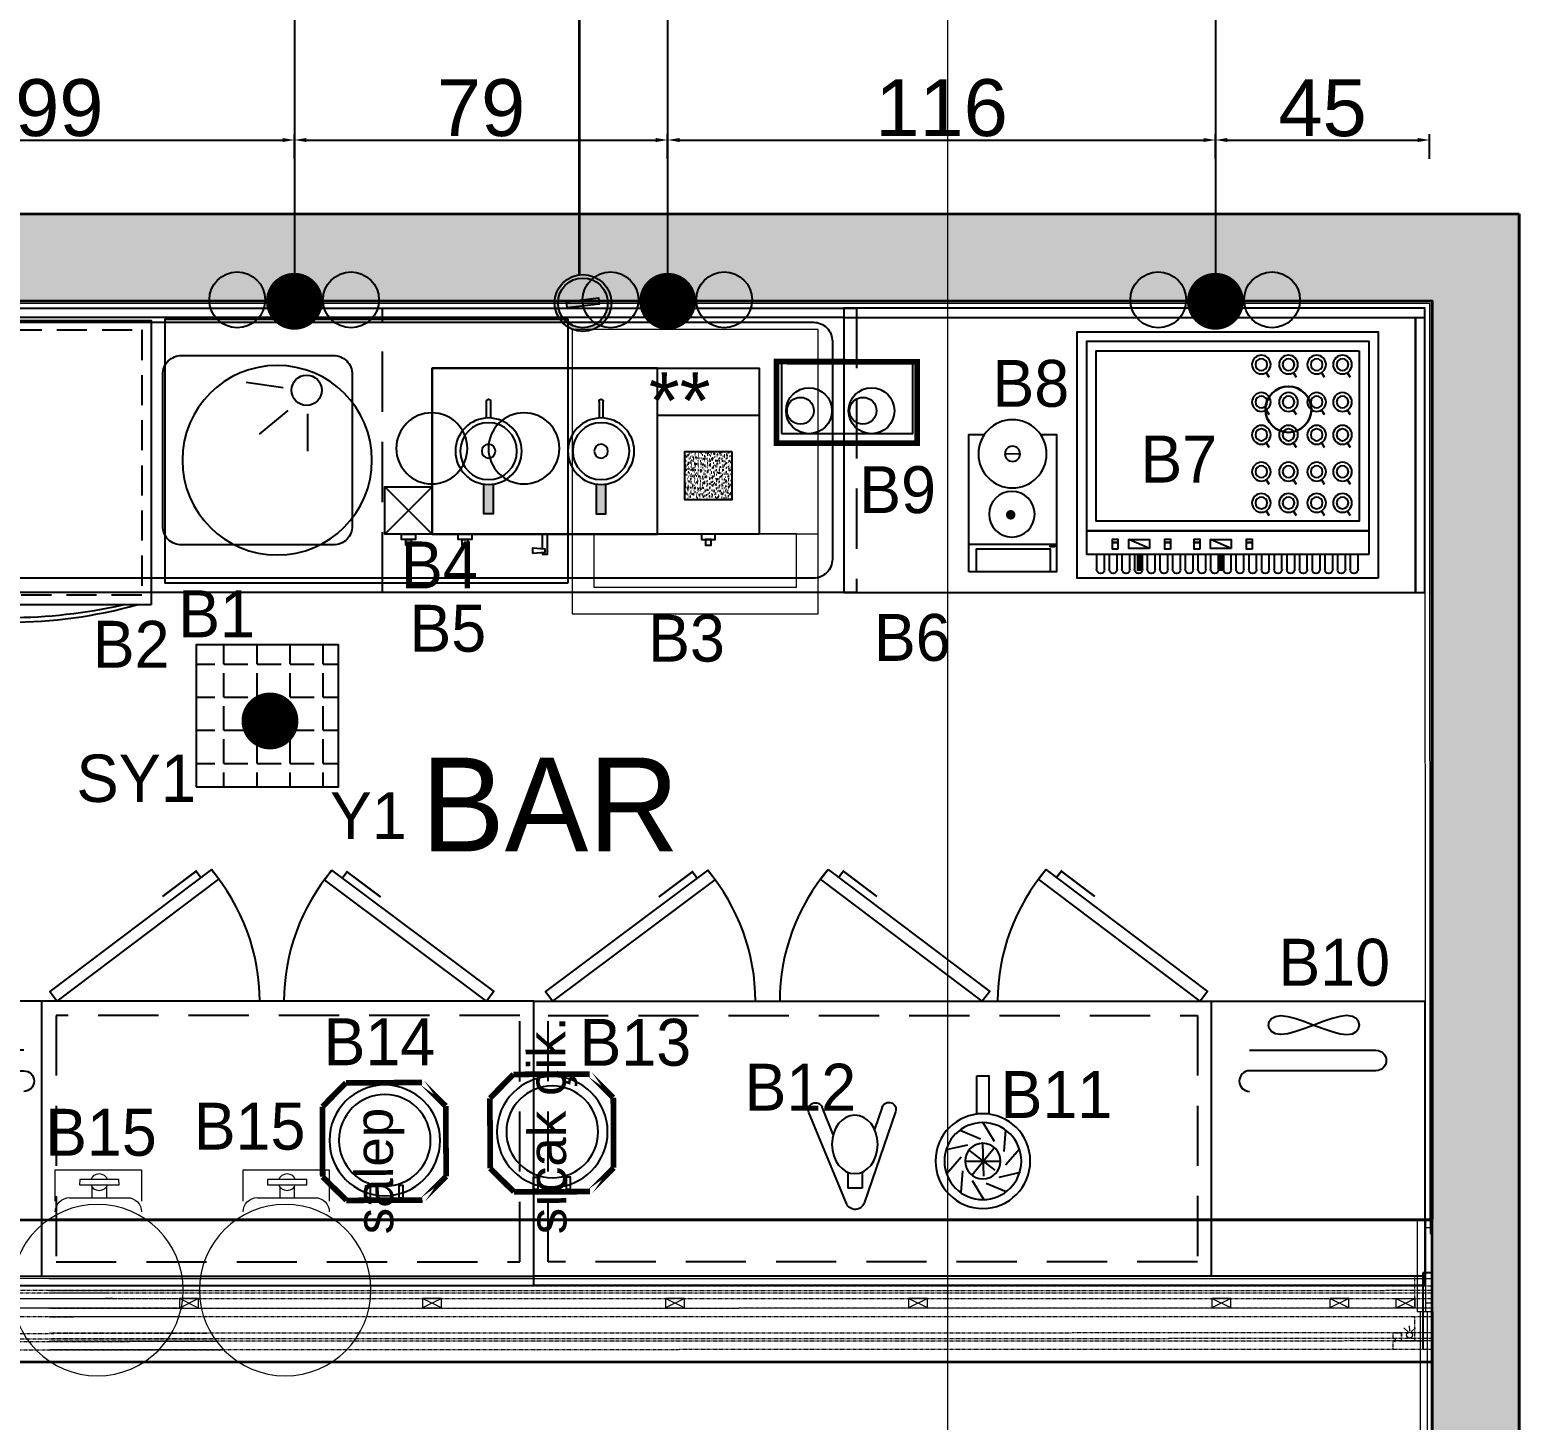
# Model space of a CAD drawing. Header units: millimetres. Extents: x 30084 to 42641, y -1284 to 1636.
# Drawn here: x 39320.1 to 39634.4, y 1034.7 to 1328.1 of the extents above; entities that cross this region are included whole.
import ezdxf

# ---------------------------------------------------------------- set-up
doc = ezdxf.new("R2010")
doc.units = ezdxf.units.MM
doc.linetypes.add('DASHDOT', pattern=[25.4, 12.7, -6.35, 0, -6.35])
doc.linetypes.add('DASHED', pattern=[19.05, 12.7, -6.35])
for name, color, linetype in [('-DWG_ANA', 7, 'Continuous'), ('Kıtc-002 Çizgi', 7, 'Continuous'), ('S2000-002 Çizgi', 7, 'Continuous'), ('S2000-019 Su Tes İşaretler', 5, 'Continuous'), ('S2000-024 Gaz Tes İşaretler', 3, 'Continuous'), ('SIH', 4, 'Continuous'), ('SU', 152, 'Continuous'), ('t_mutfakekipmans2000', 165, 'Continuous'), ('wall', 4, 'Continuous')]:
    doc.layers.add(name, color=color, linetype=linetype)
for name, color, linetype, lineweight in [('ELK', 1, 'Continuous', 35), ('END. MUTFAK', 210, 'Continuous', 30), ('END.MUTFAK', 135, 'Continuous', 25), ('GAZ', 200, 'Continuous', 25), ('no3_ahsap gorunus arka kalın', 43, 'Continuous', 15), ('no3_ahsap kesit on', 40, 'Continuous', 20), ('no3_alçıpan kesit', 18, 'Continuous', 20), ('no3_duvar kaplama', 8, 'Continuous', 0), ('no3_duvar mevcut', 4, 'Continuous', 35), ('no3_kutu profil gorunus', 8, 'Continuous', 0), ('no3_kutuprofil kesit', 74, 'Continuous', 18), ('no3_led doseme', 50, 'FENCELINE1', 0), ('no3_mermer gorunus on', 31, 'Continuous', 15), ('no3_paslanmaz gorunus on', 163, 'Continuous', 15), ('no3_tefriş izdüşüm', 87, 'Continuous', 15), ('no3_yazı tefriş', 152, 'Continuous', 0), ('t_ahsap', 34, 'Continuous', 25), ('t_yazı', 144, 'Continuous', 25), ('t_ölçü', 40, 'Continuous', 25)]:
    doc.layers.add(name, color=color, linetype=linetype, lineweight=lineweight)
doc.styles.add('20', font='GOTHIC.TTF', dxfattribs={"height": 10})
doc.styles.get("Standard").update_dxf_attribs({"font": 'arial.ttf'})
doc.styles.add('TAKSİM', font='GOTHIC.TTF', dxfattribs={"height": 20})
doc.linetypes.add('FENCELINE1', pattern='A,0.25,-0.1,[133,ltypeshp.shx,S=0.1,R=0,X=-0.1,Y=0],-0.1,1', length=1.45)
doc.dimstyles.new('ISO-25', dxfattribs={"dimtxt": 12, "dimasz": 2.5, "dimexe": 1.25, "dimexo": 0.625, "dimtad": 1, "dimdec": 0, "dimtxsty": 'Standard', "dimcen": 2.5, "dimadec": 0, "dimazin": 0, "dimtfac": 1, "dimtdec": 0, "dimtmove": 0, "dimatfit": 3, "dimfxl": 1, "dimarcsym": 0})

# ---------------------------------------------------------------- blocks, each defined once
blk = doc.blocks.new('A$C45BD7F52')
at = {"layer": 'S2000-024 Gaz Tes İşaretler'}
h = blk.add_hatch(color=256, dxfattribs=at)
h.paths.add_polyline_path([(8, 4, 1), (0, 4, 1)])
h.paths.add_polyline_path([(7.5, 4, 1), (0.5, 4, 1)], flags=16)
for radius in [4, 3.5]:
    blk.add_circle((4, 4), radius, dxfattribs=at)
blk = doc.blocks.new('A$C73223F6F')
at = {"layer": 'GAZ'}
blk.add_hatch(color=256, dxfattribs=at).paths.add_polyline_path([(2.63, 6.75), (2.59, 5.44), (9.36, 5.25), (9.4, 6.56)])
blk.add_lwpolyline([(2.63, 6.75), (9.4, 6.56), (9.36, 5.25), (2.59, 5.44)], close=True, dxfattribs=at)
at = {"layer": 'GAZ', "xscale": 1.499999999995655, "yscale": 1.499999999995655, "zscale": 1.499999999995655, "rotation": 358.3670394844737}
blk.add_blockref('A$C45BD7F52', (-0.17, 0.17), dxfattribs=at)
blk = doc.blocks.new('girişkat duvarlarım')
at = {"layer": 'no3_duvar kaplama'}
h = blk.add_hatch(color=251, dxfattribs=at)
h.dxf.hatch_style = 1
h.paths.add_polyline_path([(35924.39, 339.77), (35853.39, 339.77), (35853.39, 536.02), (36055.39, 536.02), (36055.39, 424.77), (35946.39, 424.77), (35946.39, 497.77), (35853.39, 497.77), (35853.39, 414.77), (35863.39, 414.77), (35863.39, 487.79), (35936.39, 487.77), (35936.39, 414.77), (36055.39, 414.77), (36065.39, 414.77), (36065.39, 546.02), (35856.78, 546.02), (35856.78, 913.02), (36572.78, 913.02), (36572.78, 561.02), (36591.17, 561.02), (36591.17, 931.41), (35838.39, 931.41), (35838.39, 324.77), (35909.39, 324.77), (35909.39, -127.98), (35839.39, -127.98), (35839.39, -223.98), (35729.39, -223.98), (35729.39, -537.98), (35740.39, -537.98), (35740.39, -238.98), (35854.39, -238.98), (35854.39, -142.98), (35924.39, -142.98)])
for points in [[(36591.17, 931.41), (36591.17, 527.02)], [(36572.78, 699.73), (36572.78, 561.02), (36509.78, 561.02), (36509.78, 527.02), (36584.78, 526.95)]]:
    blk.add_lwpolyline(points)
at = {"layer": 'no3_ahsap kesit on'}
for p, q in [((36571.43, 719.23), (36571.43, 699.73)), ((36572.83, 717.43), (36571.43, 717.43)), ((36572.83, 719.23), (36572.83, 717.43)), ((36572.83, 701.53), (36571.43, 701.53))]:
    blk.add_line(p, q, dxfattribs=at)
blk.add_lwpolyline([(36572.83, 717.43), (36572.83, 719.23), (36569.63, 719.23), (36569.63, 699.73), (36572.83, 699.73), (36572.83, 701.53)], dxfattribs=at)
at = {"layer": 'no3_duvar kaplama'}
for points in [[(36234.06, 839.5), (36234.06, 912.52), (36572.28, 912.52), (36572.33, 719.23)], [(36235.06, 839.5), (36235.06, 911.52), (36571.28, 911.52), (36571.33, 719.23)], [(36570.28, 699.73), (36570.28, 563.52), (36507.28, 563.52), (36507.28, 524.52), (36584.78, 524.45)], [(36571.78, 699.73), (36571.78, 562.02), (36508.78, 562.02), (36508.78, 526.02), (36584.78, 525.95)]]:
    blk.add_lwpolyline(points, dxfattribs=at)
at = {"layer": 'no3_duvar mevcut'}
for p, q in [((35946.78, 931.41), (36591.17, 931.41)), ((36591.17, 527.02), (36591.17, 931.41)), ((35946.78, 913.02), (36572.78, 913.02)), ((36572.78, 561.02), (36572.78, 913.02)), ((36572.78, 561.02), (36572.78, 689.23, 0))]:
    blk.add_line(p, q, dxfattribs=at)
blk.add_lwpolyline([(36233.56, 913.02), (36572.78, 913.02), (36572.83, 719.23)], dxfattribs=at)
blk = doc.blocks.new('A$C29FE0015')
at = {"layer": '-DWG_ANA', "color": 0, "const_width": 1.2}
for points in [[(-6.25, 13.11), (-11.25, 8.11), (-6.25, 13.11), (-6.25, 13.11), (-11.25, 8.11)], [(-6.25, 13.11), (8.55, 13.11)], [(8.55, 13.11), (13.55, 8.11), (8.55, 13.11), (8.55, 13.11), (13.55, 8.11)], [(-11.25, -7.93), (-11.25, 8.11)], [(13.55, 8.11), (13.55, -7.93)], [(-11.25, -7.93), (-11.25, -7.93), (-11.25, -7.93), (-6.25, -12.93), (-11.25, -7.93)], [(13.55, -7.93), (13.55, -7.93), (13.55, -7.93), (8.55, -12.93), (13.55, -7.93)], [(8.55, -12.93), (-6.25, -12.93)]]:
    blk.add_lwpolyline(points, dxfattribs=at)
at = {"layer": 'END.MUTFAK'}
for points in [[(13.05, 4.01), (10.47, 4.01), (10.47, 3.1), (13.05, 3.1)], [(13.05, -3.84), (10.47, -3.84), (10.47, -2.92), (13.05, -2.92)]]:
    blk.add_lwpolyline(points, close=True, dxfattribs=at)
for radius in [11.68, 9.68]:
    blk.add_circle((0.91, -0.02), radius, dxfattribs=at)
blk = doc.blocks.new('A$C664B4501')
at = {"layer": 'S2000-002 Çizgi'}
for p, q in [((31.04, 6.26), (35.37, 8.18)), ((48.29, 6.26), (52.62, 8.18))]:
    blk.add_line(p, q, dxfattribs=at)
for points in [[(0, 0), (63.5, 0), (63.5, 52), (0, 52)], [(2, 10), (61.5, 10), (61.5, 50), (2, 50)], [(4, 48), (4, 12), (59.5, 12), (59.5, 48)], [(2, 5), (61.5, 5), (61.5, 10), (2, 10)], [(26.58, 6.14), (27.76, 6.14), (27.76, 8.24), (26.58, 8.24)], [(31.04, 6.26), (35.37, 6.26), (35.37, 8.18), (31.04, 8.18)], [(37.66, 6.14), (38.83, 6.14), (38.83, 8.24), (37.66, 8.24)], [(43.83, 6.14), (45.01, 6.14), (45.01, 8.24), (43.83, 8.24)], [(48.29, 6.26), (52.62, 6.26), (52.62, 8.18), (48.29, 8.18)], [(54.91, 6.14), (56.08, 6.14), (56.08, 8.24), (54.91, 8.24)]]:
    blk.add_lwpolyline(points, close=True, dxfattribs=at)
for points, const_width in [([(6.48, 43.33), (5.89, 42.38)], 0.5), ([(11.92, 43.33), (11.34, 42.38)], 0.5), ([(17.86, 43.33), (17.28, 42.38)], 0.5), ([(23.59, 43.33), (23.01, 42.38)], 0.5), ([(6.48, 35.43), (5.89, 34.49)], 0.5), ([(11.92, 35.43), (11.34, 34.49)], 0.5), ([(17.86, 35.43), (17.28, 34.49)], 0.5), ([(23.59, 35.43), (23.01, 34.49)], 0.5), ([(6.48, 28.51), (5.89, 27.56)], 0.5), ([(11.92, 28.51), (11.34, 27.56)], 0.5), ([(17.86, 28.51), (17.28, 27.56)], 0.5), ([(23.59, 28.51), (23.01, 27.56)], 0.5), ([(6.48, 20.73), (5.89, 19.78)], 0.5), ([(11.92, 20.73), (11.34, 19.78)], 0.5), ([(17.86, 20.73), (17.28, 19.78)], 0.5), ([(23.59, 20.73), (23.01, 19.78)], 0.5), ([(6.48, 14.14), (5.89, 13.19)], 0.5), ([(11.92, 14.14), (11.34, 13.19)], 0.5), ([(17.86, 14.14), (17.28, 13.19)], 0.5), ([(23.59, 14.14), (23.01, 13.19)], 0.5), ([(26.58, 7.5), (27.76, 7.5)], 0.5), ([(37.66, 7.5), (38.83, 7.5)], 0.5), ([(43.83, 7.5), (45.01, 7.5)], 0.5), ([(54.91, 7.5), (56.08, 7.5)], 0.5), ([(33.23, 5), (33.23, 1.5)], 1), ([(50.48, 5), (50.48, 1.5)], 1)]:
    blk.add_lwpolyline(points, dxfattribs=dict(at, const_width=const_width))
for points in [[(4.26, 1.85), (4.26, 5)], [(5.93, 5), (5.93, 1.85)], [(6.93, 1.85), (6.93, 5)], [(8.61, 5), (8.61, 1.85)], [(9.61, 1.85), (9.61, 5)], [(11.28, 5), (11.28, 1.85)], [(12.28, 1.85), (12.28, 5)], [(13.96, 5), (13.96, 1.85)], [(14.96, 1.85), (14.96, 5)], [(16.63, 5), (16.63, 1.85)], [(17.63, 1.85), (17.63, 5)], [(19.31, 5), (19.31, 1.85)], [(20.31, 1.85), (20.31, 5)], [(21.98, 5), (21.98, 1.85)], [(22.98, 1.85), (22.98, 5)], [(24.66, 5), (24.66, 1.85)], [(25.66, 1.85), (25.66, 5)], [(27.33, 5), (27.33, 1.85)], [(28.33, 1.85), (28.33, 5)], [(30.01, 5), (30.01, 1.85)], [(31.01, 1.85), (31.01, 5)], [(32.68, 5), (32.68, 1.85)], [(33.68, 1.85), (33.68, 5)], [(35.36, 5), (35.36, 1.85)], [(36.36, 1.85), (36.36, 5)], [(38.03, 5), (38.03, 1.85)], [(39.03, 1.85), (39.03, 5)], [(40.71, 5), (40.71, 1.85)], [(41.71, 1.85), (41.71, 5)], [(43.38, 5), (43.38, 1.85)], [(44.38, 1.85), (44.38, 5)], [(46.06, 5), (46.06, 1.85)], [(47.06, 1.85), (47.06, 5)], [(48.73, 5), (48.73, 1.85)], [(49.73, 1.85), (49.73, 5)], [(51.4, 5), (51.4, 1.85)], [(52.4, 1.85), (52.4, 5)], [(54.08, 5), (54.08, 1.85)], [(55.08, 1.85), (55.08, 5)], [(56.75, 5), (56.75, 1.85)], [(57.75, 1.85), (57.75, 5)], [(59.43, 5), (59.43, 1.85)]]:
    blk.add_lwpolyline(points, dxfattribs=at)
for centre, radius in [((7.54, 45.07), 1.98), ((7.54, 45.07), 1.24), ((12.99, 45.07), 1.98), ((12.99, 45.07), 1.24), ((18.93, 45.07), 1.98), ((18.93, 45.07), 1.24), ((24.66, 45.07), 1.98), ((24.66, 45.07), 1.24), ((7.54, 37.17), 1.98), ((7.54, 37.17), 1.24), ((12.99, 37.17), 1.98), ((12.99, 37.17), 1.24), ((18.93, 37.17), 1.98), ((18.93, 37.17), 1.24), ((24.66, 37.17), 1.98), ((24.66, 37.17), 1.24), ((7.54, 30.25), 1.98), ((7.54, 30.25), 1.24), ((12.99, 30.25), 1.98), ((12.99, 30.25), 1.24), ((18.93, 30.25), 1.98), ((18.93, 30.25), 1.24), ((24.66, 30.25), 1.98), ((24.66, 30.25), 1.24), ((7.54, 22.47), 1.98), ((7.54, 22.47), 1.24), ((12.99, 22.47), 1.98), ((12.99, 22.47), 1.24), ((18.93, 22.47), 1.98), ((18.93, 22.47), 1.24), ((24.66, 22.47), 1.98), ((24.66, 22.47), 1.24), ((7.54, 15.88), 1.98), ((7.54, 15.88), 1.24), ((12.99, 15.88), 1.98), ((12.99, 15.88), 1.24), ((18.93, 15.88), 1.98), ((18.93, 15.88), 1.24), ((24.66, 15.88), 1.98), ((24.66, 15.88), 1.24)]:
    blk.add_circle(centre, radius, dxfattribs=at)
for centre in [(5.1, 1.85), (7.77, 1.85), (10.45, 1.85), (13.12, 1.85), (15.8, 1.85), (18.47, 1.85), (21.14, 1.85), (23.82, 1.85), (26.49, 1.85), (29.17, 1.85), (31.84, 1.85), (34.52, 1.85), (37.19, 1.85), (39.87, 1.85), (42.54, 1.85), (45.22, 1.85), (47.89, 1.85), (50.57, 1.85), (53.24, 1.85), (55.92, 1.85), (58.59, 1.85)]:
    blk.add_arc(centre, 0.837, 180, 0, dxfattribs=at)
blk = doc.blocks.new('A$C1C4536AD')
at = {"layer": 'S2000-002 Çizgi'}
for points in [[(0, 29), (0, 0), (18.5, 0)], [(3.39, 29), (0, 29), (0, 26.84)], [(18.5, 26.95), (18.5, 29), (15.2, 29)], [(18.5, 0), (18.5, 29)], [(7.82, 24.81), (10.92, 24.88)], [(0, 5.79), (18.5, 5.79)], [(1.26, 0), (1.26, 4.77), (16.97, 4.77), (16.97, 0)]]:
    blk.add_lwpolyline(points, dxfattribs=at)
at = {"layer": 'S2000-002 Çizgi', "const_width": 1}
blk.add_lwpolyline([(9.18, 12.02, 1), (10.18, 12.02, 1)], format="xyb", close=True, dxfattribs=at)
at = {"layer": 'S2000-002 Çizgi'}
blk.add_lwpolyline([(0.33, 5.24), (1.35, 5.24), (1.35, 5.79), (0.33, 5.79)], close=True, dxfattribs=at)
for centre, radius in [((9.3, 24.88), 7.2), ((9.3, 24.88), 1.6), ((9.43, 12.15), 4.82)]:
    blk.add_circle(centre, radius, dxfattribs=at)
blk = doc.blocks.new('A$C047744E0')
at = {"layer": 'S2000-002 Çizgi'}
h = blk.add_hatch(dxfattribs=at)
h.set_pattern_fill('AR-SAND', color=256, scale=0.5, style=0)
h.set_pattern_definition([(37.5, (-4072.69315, -3944.5775), (-0.03149668, 0.96341188), [0, -0.76, 0, -0.85, 0, -0.8125]), (7.5, (-4072.6931, -3944.5775), (0.88488835, 1.41107303), [0, -0.41, 0, -0.685, 0, -0.2625]), (327.5, (-4073.30815, -3944.5775), (1.55707093, 0.00282953), [0, -0.25, 0, -0.9, 0, -1.175]), (317.5, (-4073.3081, -3944.5775), (1.5030633, 0.43883778), [0, -0.125, 0, -0.59, 0, -0.675])])
h.paths.add_polyline_path([(5.73, 21.57), (15.77, 21.57), (15.77, 11.53), (5.73, 11.53)])
for points in [[(34.38, 14.79, -0.072213), (32.37, 14.79), (32.37, 8.52), (34.38, 8.52)], [(56.12, 8.52), (58.13, 8.52), (58.13, 14.79, -0.072213), (56.12, 14.79)]]:
    blk.add_hatch(color=256, dxfattribs=at).paths.add_polyline_path(points)
for p, q in [((69, 14.21), (79, 4.21)), ((79, 14.21), (69, 4.21))]:
    blk.add_line(p, q, dxfattribs=at)
for points in [[(0, 4.21), (69, 4.21), (69, 39.21), (0, 39.21)], [(0, 29.21), (21.5, 29.21), (21.5, 39.21), (0, 39.21)], [(69, 4.21), (21.5, 4.21), (21.5, 39.21), (69, 39.21)], [(5.73, 21.57), (15.77, 21.57), (15.77, 11.53), (5.73, 11.53)], [(69, 4.21), (79, 4.21), (79, 14.21), (69, 14.21)], [(9.28, 4.21), (12.19, 4.21), (12.19, 3.05), (9.28, 3.05)], [(63.53, 4.21), (60.62, 4.21), (60.62, 3.05), (63.53, 3.05)], [(75.46, 4.21), (72.54, 4.21), (72.54, 3.05), (75.46, 3.05)], [(10.15, 3.05), (11.32, 3.05), (11.32, 1.88), (10.15, 1.88)], [(47.85, 0.2), (45.19, 0.41), (45.19, 1.04), (47.85, 1.25)], [(62.66, 3.05), (61.49, 3.05), (61.49, 1.88), (62.66, 1.88)], [(74.58, 3.05), (73.42, 3.05), (73.42, 1.88), (74.58, 1.88)]]:
    blk.add_lwpolyline(points, close=True, dxfattribs=at)
for points in [[(32.94, 28.7), (32.94, 32.22)], [(33.81, 32.22), (33.81, 28.7)], [(56.69, 32.22), (56.69, 28.7)], [(57.56, 28.7), (57.56, 32.22)], [(34.38, 14.79), (34.38, 8.52), (32.37, 8.52), (32.37, 14.79)], [(56.12, 14.79), (56.12, 8.52), (58.13, 8.52), (58.13, 14.79)], [(45.8, 0), (44.7, 0), (44.7, 4.21)], [(45.8, 4.21), (45.8, 1.08)], [(45.8, 0.36), (45.8, 0)]]:
    blk.add_lwpolyline(points, dxfattribs=at)
for centre, radius in [((33.37, 21.71), 7), ((57.12, 21.71), 7), ((33.37, 21.71), 6), ((57.12, 21.71), 6), ((33.37, 21.71), 1.45), ((57.12, 21.71), 1.45)]:
    blk.add_circle(centre, radius, dxfattribs=at)
for centre in [(33.37, 32.22), (57.12, 32.22)]:
    blk.add_arc(centre, 0.438, 0, 180, dxfattribs=at)
blk = doc.blocks.new('A$C29472F08')
at = {"layer": 't_mutfakekipmans2000', "color": 0, "const_width": 1.2}
blk.add_lwpolyline([(0.6, 0.6), (30.27, 0.6), (30.27, 17.77), (0.6, 17.78)], close=True, dxfattribs=at)
at = {"layer": 't_mutfakekipmans2000', "color": 0}
blk.add_lwpolyline([(1.65, 2.6), (29.32, 2.6), (29.32, 17.77), (1.66, 17.78)], close=True, dxfattribs=at)
for centre, radius in [((7.43, 7.41), 4.84), ((5.63, 7.41), 2.84), ((20.62, 7.41, 0), 4.84), ((18.82, 7.41, 0), 2.84)]:
    blk.add_circle(centre, radius, dxfattribs=at)
blk = doc.blocks.new('A$C79135129')
at = {"layer": 'S2000-002 Çizgi'}
blk.add_line((188, 2), (0, 2), dxfattribs=at)
for points in [[(36.69, 87.66), (2.46, 62.05), (4, 60), (38.23, 85.61)], [(62.06, 87.82), (96.17, 62.05), (94.62, 60), (60.51, 85.77)], [(108.04, 87.82), (142.15, 62.05), (140.6, 60), (106.49, 85.77)], [(188, 60), (188, 0), (0, 0), (0, 60)], [(171.56, 56.97), (170.1, 56.8), (168.4, 56.35), (166.54, 55.71), (164.59, 54.97), (162.64, 54.24), (160.78, 53.6), (159.07, 53.14), (157.62, 52.97), (156.47, 53.14), (155.66, 53.6), (155.17, 54.24), (155, 54.97), (155.17, 55.71), (155.66, 56.35), (156.47, 56.8), (157.62, 56.97), (159.07, 56.8), (160.78, 56.35), (162.64, 55.71), (164.59, 54.97), (166.54, 54.24), (168.4, 53.6), (170.1, 53.14), (171.56, 52.97), (172.7, 53.14), (173.52, 53.6), (174.01, 54.24), (174.17, 54.97), (174.01, 55.71), (173.52, 56.35), (172.7, 56.8)]]:
    blk.add_lwpolyline(points, close=True, dxfattribs=at)
at = {"layer": 'S2000-002 Çizgi', "const_width": 0.428}
for points in [[(34.44, 85.98), (33.45, 87.3), (27.79, 83.07), (26.35, 81.99)], [(64.3, 86.12), (65.3, 87.44), (70.94, 83.18), (72.38, 82.09)], [(110.28, 86.12), (111.28, 87.44), (116.91, 83.18), (118.36, 82.09)]]:
    blk.add_lwpolyline(points, dxfattribs=at)
at = {"layer": 'S2000-002 Çizgi'}
blk.add_lwpolyline([(143, 2), (143, 60)], dxfattribs=at)
at = {"layer": 'S2000-002 Çizgi', "linetype": 'DASHED'}
blk.add_lwpolyline([(140, 5), (3, 5), (3, 57), (140, 57)], close=True, dxfattribs=at)
at = {"layer": 'S2000-002 Çizgi'}
for points in [[(151, 49.66), (177.67, 49.66, -1), (177.67, 45.32)], [(177.67, 45.32), (151, 45.32, 1), (151, 40.97)]]:
    blk.add_lwpolyline(points, format="xyb", dxfattribs=at)
for centre, start, end in [((4, 60), 0, 40.245), ((94.62, 60), 139.4908, 180), ((140.6, 60), 139.4908, 180)]:
    blk.add_arc(centre, 42.75, start, end, dxfattribs=at)
blk = doc.blocks.new('A$C7D36761A')
at = {"layer": 'S2000-002 Çizgi'}
for points in [[(0, 20.47), (6.62, 1.21, 0.691141), (10.36, 1.1), (18.29, 20.3)], [(2.84, 21.45), (4.45, 16.75, 0.691141)]]:
    blk.add_lwpolyline(points, format="xyb", dxfattribs=at)
for points in [[(13.14, 15.69), (15.51, 21.45)], [(7.07, 7.73), (7.07, 4.38)], [(10.07, 7.71), (10.07, 4.38)], [(7.07, 4.38), (10.07, 4.38)]]:
    blk.add_lwpolyline(points, dxfattribs=at)
for centre, start, end in [((1.42, 20.96), 18.9768, 198.9768), ((16.9, 20.88), 337.5765, 157.5765)]:
    blk.add_arc(centre, 1.5, start, end, dxfattribs=at)
blk.add_ellipse((8.6, 13.59), major_axis=(0, -6.18), ratio=0.781319, dxfattribs=at)
blk = doc.blocks.new('A$C4AF1199D')
at = {"layer": 'S2000-002 Çizgi'}
for points in [[(10.19, 26.12), (7.81, 22.18)], [(5.4, 24.63), (5.79, 20.04)], [(14.95, 24.51), (10.7, 22.72)], [(2.4, 20.6), (5.42, 17.12)], [(12.59, 19.94), (7.13, 15.7)], [(7.66, 20.97), (12.41, 15.17)], [(10.18, 21.16), (10, 14.25)], [(17.85, 20.42), (13.36, 21.46)], [(17.79, 15.4), (14.77, 18.88)], [(6.25, 18), (13.75, 18)], [(14.79, 11.37), (14.4, 15.96)], [(2.34, 15.58), (6.83, 14.54)], [(5.24, 11.49), (9.49, 13.28)], [(10, 9.88), (12.38, 13.82)]]:
    blk.add_lwpolyline(points, dxfattribs=at)
blk.add_lwpolyline([(8.75, 0), (11.25, 0), (11.25, 8), (8.75, 8)], close=True, dxfattribs=at)
for radius in [10, 8.12, 3.75]:
    blk.add_circle((10, 18), radius, dxfattribs=at)
blk = doc.blocks.new('A$C2E6236CE')
at = {"layer": 'Kıtc-002 Çizgi', "lineweight": 13, "elevation": 0}
for points in [[(51.92, 60), (0, 60), (0, 0), (51.92, 0)], [(47.33, 54.36), (4.59, 54.36), (4.59, 43.09), (47.33, 43.09)]]:
    blk.add_lwpolyline(points, close=True, dxfattribs=at)
blk.add_lwpolyline([(51.92, 43.09), (0, 43.09)], dxfattribs=at)
at = {"layer": 'Kıtc-002 Çizgi', "lineweight": 13}
blk.add_text('**', height=12, rotation=180, dxfattribs=at).set_placement((35.73, 20.99, 0))
blk = doc.blocks.new('A$C14D126DE')
at = {"layer": 'S2000-002 Çizgi'}
for points in [[(3.67, 0), (3.67, 60), (63.67, 60), (63.67, 0)], [(2.21, 53.17), (2.21, 54.63), (0.75, 54.63), (0.75, 53.17)]]:
    blk.add_lwpolyline(points, close=True, dxfattribs=at)
at = {"layer": 'S2000-002 Çizgi', "linetype": 'DASHED', "ltscale": 0.5}
blk.add_lwpolyline([(5.67, 2), (5.67, 58), (61.67, 58), (61.67, 2)], close=True, dxfattribs=at)
at = {"layer": 'S2000-002 Çizgi'}
for points in [[(3.32, 55.85), (2.21, 55.85), (2.21, 52.2)], [(3.18, 52.2), (3.67, 52.2), (3.67, 55.85)]]:
    blk.add_lwpolyline(points, dxfattribs=at)
for centre, radius, start, end in [((100.61, 29.9), 100.61, 164.4941, 195.5059), ((109.49, 29.9), 108.49, 167.2819, 192.7181)]:
    blk.add_arc(centre, radius, start, end, dxfattribs=at)
blk = doc.blocks.new('A$C6C834EA2')
blk.add_lwpolyline([(0, 0), (85, 0), (85, 55.73), (0, 55.73)], close=True)
for centre, radius in [((61.35, 25.95), 20), ((9.28, 28.45), 7.5), ((28.72, 28.45), 7.5)]:
    blk.add_circle(centre, radius)
blk = doc.blocks.new('A$C0F376C8D')
at = {"layer": 'S2000-002 Çizgi'}
for p, q in [((94.71, 49.45, 0), (86.9, 50.56, 0)), ((95.69, 44.65, 0), (89.6, 39.64, 0)), ((99.85, 43.98, 0), (99.85, 36.09, 0))]:
    blk.add_line(p, q, dxfattribs=at)
at = {"layer": 'S2000-002 Çizgi', "elevation": 0}
for points in [[(213, 64.28), (0, 64.28), (0, 66.28), (213, 66.28)], [(213, 6.28), (0, 6.28), (0, 66.28), (213, 66.28)]]:
    blk.add_lwpolyline(points, close=True, dxfattribs=at)
for points in [[(206.56, 9.28), (7, 9.28, -0.414214), (3, 13.28), (3, 59.28, -0.414214), (7, 63.28), (206.56, 63.28, -0.414214), (210.56, 59.28), (210.56, 13.28, -0.414214)], [(105.27, 16.28), (73.27, 16.28, -0.414214), (69.27, 20.28), (69.27, 52.28, -0.414214), (73.27, 56.28), (105.27, 56.28, -0.414214), (109.27, 52.28), (109.27, 20.28, -0.414214)]]:
    blk.add_lwpolyline(points, format="xyb", close=True, dxfattribs=at)
at = {"layer": 'S2000-002 Çizgi'}
blk.add_circle((99.65, 48.94, 0), 3.19, dxfattribs=at)
for name, p, rotation in [('A$C14D126DE', (66.84, -0.01), 90), ('A$C2E6236CE', (207.56, 61.73, 0), 180.0000000001088)]:
    blk.add_blockref(name, p, dxfattribs=dict(rotation=rotation))
at = {"xscale": -1}
blk.add_blockref('A$C6C834EA2', (154.77, 8.22, 0), dxfattribs=at)
blk = doc.blocks.new('A$C776A74EC')
at = {"layer": 'S2000-002 Çizgi'}
blk.add_line((232, 85.82), (91.19, 85.82), dxfattribs=at)
for points in [[(232, 27.82), (232, 87.82), (91.19, 87.82), (91.19, 27.82)], [(219.37, 30.84), (217.92, 31.01), (216.21, 31.47), (214.35, 32.11), (212.4, 32.84), (210.45, 33.58), (208.59, 34.22), (206.89, 34.67), (205.43, 34.85), (204.29, 34.67), (203.47, 34.22), (202.98, 33.58), (202.82, 32.84), (202.98, 32.11), (203.47, 31.47), (204.29, 31.01), (205.43, 30.84), (206.89, 31.01), (208.59, 31.47), (210.45, 32.11), (212.4, 32.84), (214.35, 33.58), (216.21, 34.22), (217.92, 34.67), (219.37, 34.85), (220.52, 34.67), (221.33, 34.22), (221.82, 33.58), (221.99, 32.84), (221.82, 32.11), (221.33, 31.47), (220.52, 31.01)], [(133.87, 0.15), (99.64, 25.76), (101.17, 27.82), (135.4, 2.2)], [(159.23, 0), (193.34, 25.77), (191.8, 27.82), (157.69, 2.05)]]:
    blk.add_lwpolyline(points, close=True, dxfattribs=at)
blk.add_lwpolyline([(195, 85.82), (195, 27.82)], dxfattribs=at)
at = {"layer": 'S2000-002 Çizgi', "linetype": 'DASHED'}
blk.add_lwpolyline([(192, 82.82), (94.19, 82.82), (94.19, 30.82), (192, 30.82)], close=True, dxfattribs=at)
at = {"layer": 'S2000-002 Çizgi'}
for points in [[(225.48, 42.5), (198.81, 42.5, -1), (198.81, 46.84)], [(198.81, 38.15), (225.48, 38.15, 1), (225.48, 42.5)]]:
    blk.add_lwpolyline(points, format="xyb", dxfattribs=at)
at = {"layer": 'S2000-002 Çizgi', "const_width": 0.428}
for points in [[(131.61, 1.84), (130.62, 0.51), (124.97, 4.74), (123.52, 5.83)], [(161.48, 1.7), (162.47, 0.38), (168.11, 4.63), (169.55, 5.72)]]:
    blk.add_lwpolyline(points, dxfattribs=at)
at = {"layer": 'S2000-002 Çizgi'}
for centre, start, end in [((101.17, 27.82), 319.755, 0), ((191.8, 27.82), 180, 220.5092)]:
    blk.add_arc(centre, 42.75, start, end, dxfattribs=at)
blk = doc.blocks.new('serbetlik')
at = {"layer": 'no3_paslanmaz gorunus on', "color": 0, "extrusion": (3.67959e-09, 1.20613e-08, 1)}
for p, q in [((-938735.4, -851962.69, 0), (-938741.06, -851979.98, 0)), ((-938729.09, -851964.76, 0), (-938735.4, -851962.69, 0)), ((-938736.36, -851972.25, 0), (-938735.04, -851968.22, 0)), ((-938733.98, -851968.56, 0), (-938735.3, -851972.6, 0)), ((-938735.04, -851968.22, 0), (-938733.98, -851968.56, 0)), ((-938730.73, -851967.38, 0), (-938734.52, -851978.96, 0)), ((-938732.22, -851971.93, 0), (-938734.36, -851971.23, 0)), ((-938737.62, -851976.1, 0), (-938736.36, -851972.25, 0)), ((-938735.3, -851972.6, 0), (-938736.56, -851976.45, 0)), ((-938735.33, -851974.06, 0), (-938733.15, -851974.78, 0)), ((-938736.56, -851976.45, 0), (-938737.62, -851976.1, 0)), ((-938741.06, -851979.98, 0), (-938734.75, -851982.04, 0))]:
    blk.add_line(p, q, dxfattribs=at)
at = {"layer": 'no3_paslanmaz gorunus on', "extrusion": (3.67959e-09, 1.20613e-08, 1)}
blk.add_circle((-938714.02, -851979.04, -0.01), 18.09, dxfattribs=at)
at = {"layer": 'no3_paslanmaz gorunus on', "color": 0, "extrusion": (3.67959e-09, 1.20613e-08, 1)}
for centre, start, end in [((-938727.88, -851968.31, -0.01), 71.8672, 161.8672), ((-938731.67, -851979.89, -0.01), 161.8672, 251.8672)]:
    blk.add_arc(centre, 3, start, end, dxfattribs=at)
at = {"layer": 'no3_paslanmaz gorunus on', "color": 0, "linetype": 'Continuous', "extrusion": (3.67959e-09, 1.20613e-08, 1)}
for start, end in [(90.1816, 233.5528), (269.4844, 54.2501)]:
    blk.add_arc((-938735.79, -851972.32, -0.01), 1.8, start, end, dxfattribs=at)
blk = doc.blocks.new('A$C7E7D3E18')
at = {"layer": 'SIH', "linetype": 'Continuous', "const_width": 6}
blk.add_lwpolyline([(3, 6, 1), (9, 6, 1)], format="xyb", close=True, dxfattribs=at)
blk = doc.blocks.new('A$C6E87713E')
at = {"layer": 'S2000-019 Su Tes İşaretler'}
for centre in [(5.89, 6.3), (29.89, 6.3)]:
    blk.add_circle(centre, 5.89, dxfattribs=at)
blk.add_blockref('A$C7E7D3E18', (11.95, 0))
blk = doc.blocks.new('*D184')
at = {"layer": 'Defpoints', "color": 0, "transparency": 16777216}
for p in [(39375.96, 1304.86), (39375.96, 1273.83), (39276.76, 1270.9)]:
    blk.add_point(p, dxfattribs=at)
at = {"layer": 'no3_duvar mevcut', "color": 0, "linetype": 'Continuous', "lineweight": -2, "transparency": 16777216}
for p, q in [((39276.76, 1300.86), (39276.76, 1306.11)), ((39375.96, 1300.86), (39375.96, 1306.11))]:
    blk.add_line(p, q, dxfattribs=at)
at = {"layer": 'no3_duvar mevcut', "color": 0, "lineweight": -2, "transparency": 16777216}
blk.add_line((39279.26, 1304.86), (39373.46, 1304.86), dxfattribs=at)
at = {"layer": 'no3_duvar mevcut', "color": 0, "transparency": 16777216}
for points in [[(39279.26, 1305.28), (39279.26, 1304.44), (39276.76, 1304.86)], [(39373.46, 1305.28), (39373.46, 1304.44), (39375.96, 1304.86)]]:
    blk.add_solid(points, dxfattribs=at)
at = {"layer": 'no3_duvar mevcut', "color": 0, "transparency": 16777216, "insert": (39326.36, 1311.61), "char_height": 12, "attachment_point": 5}
blk.add_mtext('99', dxfattribs=at)
blk = doc.blocks.new('*D185')
at = {"layer": 'Defpoints', "color": 0, "transparency": 16777216}
for p in [(39454.71, 1304.86), (39375.96, 1273.83), (39454.71, 1273.83)]:
    blk.add_point(p, dxfattribs=at)
at = {"layer": 'no3_duvar mevcut', "color": 0, "linetype": 'Continuous', "lineweight": -2, "transparency": 16777216}
for p, q in [((39375.96, 1300.86), (39375.96, 1306.11)), ((39454.71, 1300.86), (39454.71, 1306.11))]:
    blk.add_line(p, q, dxfattribs=at)
at = {"layer": 'no3_duvar mevcut', "color": 0, "lineweight": -2, "transparency": 16777216}
blk.add_line((39378.46, 1304.86), (39452.21, 1304.86), dxfattribs=at)
at = {"layer": 'no3_duvar mevcut', "color": 0, "transparency": 16777216}
for points in [[(39378.46, 1305.28), (39378.46, 1304.44), (39375.96, 1304.86)], [(39452.21, 1305.28), (39452.21, 1304.44), (39454.71, 1304.86)]]:
    blk.add_solid(points, dxfattribs=at)
at = {"layer": 'no3_duvar mevcut', "color": 0, "transparency": 16777216, "insert": (39415.34, 1311.61), "char_height": 12, "attachment_point": 5}
blk.add_mtext('79', dxfattribs=at)
blk = doc.blocks.new('*D186')
at = {"layer": 'Defpoints', "color": 0, "transparency": 16777216}
for p in [(39570.28, 1304.86), (39454.71, 1273.83), (39570.28, 1273.83)]:
    blk.add_point(p, dxfattribs=at)
at = {"layer": 'no3_duvar mevcut', "color": 0, "linetype": 'Continuous', "lineweight": -2, "transparency": 16777216}
for p, q in [((39454.71, 1300.86), (39454.71, 1306.11)), ((39570.28, 1300.86), (39570.28, 1306.11))]:
    blk.add_line(p, q, dxfattribs=at)
at = {"layer": 'no3_duvar mevcut', "color": 0, "lineweight": -2, "transparency": 16777216}
blk.add_line((39457.21, 1304.86), (39567.78, 1304.86), dxfattribs=at)
at = {"layer": 'no3_duvar mevcut', "color": 0, "transparency": 16777216}
for points in [[(39457.21, 1305.28), (39457.21, 1304.44), (39454.71, 1304.86)], [(39567.78, 1305.28), (39567.78, 1304.44), (39570.28, 1304.86)]]:
    blk.add_solid(points, dxfattribs=at)
at = {"layer": 'no3_duvar mevcut', "color": 0, "transparency": 16777216, "insert": (39512.5, 1311.61), "char_height": 12, "attachment_point": 5}
blk.add_mtext('116', dxfattribs=at)
blk = doc.blocks.new('*D187')
at = {"layer": 'Defpoints', "color": 0, "transparency": 16777216}
for p in [(39615.48, 1304.86), (39570.28, 1273.83), (39615.48, 1270.4)]:
    blk.add_point(p, dxfattribs=at)
at = {"layer": 'no3_duvar mevcut', "color": 0, "linetype": 'Continuous', "lineweight": -2, "transparency": 16777216}
for p, q in [((39570.28, 1300.86), (39570.28, 1306.11)), ((39615.48, 1300.86), (39615.48, 1306.11))]:
    blk.add_line(p, q, dxfattribs=at)
at = {"layer": 'no3_duvar mevcut', "color": 0, "lineweight": -2, "transparency": 16777216}
blk.add_line((39572.78, 1304.86), (39612.98, 1304.86), dxfattribs=at)
at = {"layer": 'no3_duvar mevcut', "color": 0, "transparency": 16777216}
for points in [[(39572.78, 1305.28), (39572.78, 1304.44), (39570.28, 1304.86)], [(39612.98, 1305.28), (39612.98, 1304.44), (39615.48, 1304.86)]]:
    blk.add_solid(points, dxfattribs=at)
at = {"layer": 'no3_duvar mevcut', "color": 0, "transparency": 16777216, "insert": (39592.88, 1311.59), "char_height": 12, "attachment_point": 5}
blk.add_mtext('45', dxfattribs=at)

msp = doc.modelspace()

# ---------------------------------------------------------------- hatches: boundary and pattern name
h = msp.add_hatch()
h.set_pattern_fill('ANGLE', color=256)
h.set_pattern_definition([(0, (31363.257, 4023.2), (0, 6.985), [5.08, -1.905]), (90, (31363.257, 4023.2), (-6.985, 4e-16), [5.08, -1.905])])
h.paths.add_polyline_path([(39385.23, 1198.36), (39355.23, 1198.36), (39355.23, 1168.36), (39385.23, 1168.36)])

# ---------------------------------------------------------------- linework, layer by layer
msp.add_lwpolyline([(39355.23, 1168.36), (39385.23, 1168.36), (39385.23, 1198.36), (39355.23, 1198.36)], close=True)
at = {"layer": 'ELK', "color": 3}
msp.add_line((39436.12, 1276.44), (39436.12, 1414.6), dxfattribs=at)
at = {"layer": 'END. MUTFAK', "color": 0}
msp.add_circle((39585.68, 1248.01), 4.84, dxfattribs=at)
at = {"layer": 'no3_ahsap gorunus arka kalın'}
for p, q in [((39294.58, 1076.99, 0), (39347.91, 1077.05, 0)), ((39615.98, 1077.12, 0), (39324.14, 1077.05, 0)), ((39360.87, 1047.06, 0), (39264.06, 1046.99, 0)), ((39367.87, 1047.06, 0), (39288.65, 1046.99, 0)), ((39615.98, 1047.12, 0), (39324.15, 1047.06, 0)), ((39571.31, 1047.11, 0), (39611.74, 1047.11, 0)), ((39574.73, 1047.11, 0), (39611.74, 1047.11, 0))]:
    msp.add_line(p, q, dxfattribs=at)
at = {"layer": 'no3_ahsap kesit on', "linetype": 'DASHED', "ltscale": 0.001, "extrusion": (-3.31019e-08, 2.76316e-08, 1)}
for p, q in [((39612.37, 1058.42, 0), (39612.38, 1065.12, 0)), ((39613.98, 1065.11, 0), (39613.96, 1051.41, 0)), ((39324.15, 1058.36, 0), (39615.98, 1058.42, 0)), ((39324.15, 1056.56, 0), (39615.98, 1056.62, 0)), ((39612.36, 1051.42, 0), (39612.37, 1056.62, 0)), ((39607.76, 1051.93, 0), (39607.76, 1053.13, 0)), ((39607.76, 1053.13, 0), (39609.56, 1053.12, 0)), ((39609.56, 1051.42, 0), (39609.56, 1053.12, 0)), ((39609.56, 1053.12, 0), (39609.56, 1051.82, 0)), ((39607.76, 1051.93, 0), (39608.26, 1051.92, 0)), ((39614.04, 1051.41, 0), (39607.76, 1051.43, 0)), ((39607.76, 1049.63, 0), (39607.76, 1051.43, 0)), ((39607.76, 1051.43, 0), (39608.26, 1051.42, 0)), ((39615.98, 1049.63, 0), (39607.76, 1049.63, 0)), ((39608.26, 1051.42, 0), (39608.26, 1051.92, 0))]:
    msp.add_line(p, q, dxfattribs=at)
at = {"layer": 'no3_ahsap kesit on', "linetype": 'DASHED', "ltscale": 0.001, "extrusion": (3.31019e-08, 2.76316e-08, 1)}
for p, q in [((39354.37, 1056.56, 0), (39273.56, 1056.54, 0)), ((39352.57, 1058.36, 0), (39275.36, 1058.34, 0))]:
    msp.add_line(p, q, dxfattribs=at)
at = {"layer": 'no3_ahsap kesit on', "elevation": 0}
msp.add_lwpolyline([(39612.38, 1065.12), (39613.98, 1065.11)], dxfattribs=at)
at = {"layer": 'no3_alçıpan kesit', "linetype": 'DASHED', "ltscale": 0.001, "extrusion": (3.31019e-08, 2.76316e-08, 1)}
for p, q in [((39337.56, 1060.36, 0), (39277.36, 1060.34, 0)), ((39336.36, 1061.55, 0), (39278.55, 1061.49, 0)), ((39356.66, 1060.35, 0), (39291.18, 1060.3, 0))]:
    msp.add_line(p, q, dxfattribs=at)
at = {"layer": 'no3_alçıpan kesit', "linetype": 'DASHED', "ltscale": 0.001, "extrusion": (-3.31019e-08, 2.76316e-08, 1)}
for p, q in [((39324.14, 1061.56, 0), (39615.98, 1061.62, 0)), ((39324.14, 1060.36, 0), (39615.98, 1060.42, 0)), ((39578.92, 1060.41, 0), (39598.42, 1060.42, 0))]:
    msp.add_line(p, q, dxfattribs=at)
at = {"layer": 'no3_duvar kaplama', "linetype": 'DASHED', "ltscale": 0.001, "extrusion": (3.31019e-08, 2.76316e-08, 1)}
for p, q in [((39354.91, 1063.05, 0), (39280.55, 1062.99, 0)), ((39355.91, 1062.06, 0), (39279.06, 1062.04, 0))]:
    msp.add_line(p, q, dxfattribs=at)
at = {"layer": 'no3_duvar kaplama', "linetype": 'DASHED', "ltscale": 0.001, "extrusion": (-3.31019e-08, 2.76316e-08, 1)}
for p, q in [((39324.14, 1063.06, 0), (39615.98, 1063.1, 0)), ((39324.14, 1062.06, 0), (39615.98, 1062.12, 0))]:
    msp.add_line(p, q, dxfattribs=at)
at = {"layer": 'no3_duvar mevcut'}
for points in [[(39264.05, 1270.9), (39264.06, 1047.03), (39615.98, 1047.03)], [(39294.01, 1270.9), (39294.02, 1076.99), (39615.98, 1076.99)]]:
    msp.add_lwpolyline(points, dxfattribs=at)
msp.add_lwpolyline([(39615.98, 1077.12), (39615.74, 1077.12), (39615.74, 1074.13), (39615.98, 1074.13)], close=True, dxfattribs=at)
at = {"layer": 'no3_kutu profil gorunus', "elevation": 0}
for points in [[(39341.56, 1058.36), (39275.35, 1058.34)], [(39324.14, 1058.36), (39615.98, 1058.4)]]:
    msp.add_lwpolyline(points, dxfattribs=at)
at = {"layer": 'no3_kutuprofil kesit'}
for p, q in [((39355.69, 1058.37, 0), (39351.69, 1060.37, 0)), ((39355.69, 1060.37, 0), (39351.69, 1058.37, 0)), ((39406.97, 1058.39, 0), (39402.97, 1060.39, 0)), ((39406.97, 1060.39, 0), (39402.97, 1058.39, 0)), ((39458.25, 1058.39, 0), (39454.25, 1060.39, 0)), ((39458.25, 1060.39, 0), (39454.25, 1058.39, 0)), ((39509.54, 1058.4, 0), (39505.54, 1060.4, 0)), ((39509.54, 1060.4, 0), (39505.54, 1058.4, 0)), ((39573.54, 1058.39, 0), (39569.54, 1060.39, 0)), ((39573.54, 1060.39, 0), (39569.54, 1058.39, 0)), ((39598.42, 1058.39, 0), (39594.42, 1060.39, 0)), ((39598.42, 1060.39, 0), (39594.42, 1058.39, 0)), ((39608.38, 1058.42, 0), (39612.38, 1060.42, 0)), ((39608.38, 1060.42, 0), (39612.38, 1058.42, 0))]:
    msp.add_line(p, q, dxfattribs=at)
at = {"layer": 'no3_kutuprofil kesit', "elevation": 0}
for points in [[(39351.69, 1060.37), (39351.69, 1058.37), (39355.69, 1058.37), (39355.69, 1060.37)], [(39402.97, 1060.39), (39402.97, 1058.39), (39406.97, 1058.39), (39406.97, 1060.39)], [(39454.25, 1060.39), (39454.25, 1058.39), (39458.25, 1058.39), (39458.25, 1060.39)], [(39505.54, 1060.4), (39505.54, 1058.4), (39509.54, 1058.4), (39509.54, 1060.4)], [(39569.54, 1060.39), (39569.54, 1058.39), (39573.54, 1058.39), (39573.54, 1060.39)], [(39594.42, 1060.39), (39594.42, 1058.39), (39598.42, 1058.39), (39598.42, 1060.39)], [(39612.38, 1060.42), (39612.38, 1058.42), (39608.38, 1058.42), (39608.38, 1060.42)]]:
    msp.add_lwpolyline(points, close=True, dxfattribs=at)
at = {"layer": 'no3_led doseme', "extrusion": (9.3318e-09, 5.57449e-08, 1)}
for p, q in [((39610.95, 1053.38, 0), (39610.01, 1054.2, 0)), ((39611.3, 1053.48, 0), (39611.22, 1054.65, 0))]:
    msp.add_line(p, q, dxfattribs=at)
at = {"layer": 'no3_led doseme', "extrusion": (-9.3318e-09, 5.57449e-08, 1)}
msp.add_line((39611.56, 1053.38, 0), (39612.49, 1054.2, 0), dxfattribs=at)
at = {"layer": 'no3_led doseme', "extrusion": (9.3318e-09, 5.57449e-08, 1)}
msp.add_circle((39611.25, 1052.67, 0), 0.623, dxfattribs=at)
at = {"layer": 'no3_mermer gorunus on', "ltscale": 0.001, "extrusion": (3.31019e-08, 2.76316e-08, 1)}
msp.add_line((39353.4, 1064.58, 0), (39282.08, 1064.5, 0), dxfattribs=at)
at = {"layer": 'no3_mermer gorunus on', "ltscale": 0.001, "extrusion": (-3.31019e-08, 2.76316e-08, 1)}
msp.add_line((39324.14, 1064.58, 0), (39615.98, 1064.62, 0), dxfattribs=at)
at = {"layer": 'no3_tefriş izdüşüm', "linetype": 'DASHED', "lineweight": 9, "ltscale": 0.001}
for p, q in [((39270.07, 1053, 0), (39357.86, 1053.07, 0)), ((39615.98, 1053.13, 0), (39324.15, 1053.07, 0)), ((39268.37, 1051.3, 0), (39359.56, 1051.37, 0)), ((39268.87, 1051.84, 0), (39359.06, 1051.87, 0)), ((39615.98, 1051.93, 0), (39324.15, 1051.87, 0)), ((39615.98, 1051.43, 0), (39324.15, 1051.37, 0)), ((39615.98, 1049.63, 0), (39324.15, 1049.57, 0)), ((39266.57, 1049.5, 0), (39361.36, 1049.57, 0))]:
    msp.add_line(p, q, dxfattribs=at)
at = {"layer": 'no3_yazı tefriş', "linetype": 'Continuous', "ltscale": 0.3}
msp.add_line((39513.78, 1349.05), (39513.78, -997.46), dxfattribs=at)
at = {"layer": 'S2000-002 Çizgi', "linetype": 'DASHED', "elevation": 0}
msp.add_lwpolyline([(39494.54, 1209.4), (39394.54, 1209.4), (39394.54, 1269.4), (39494.54, 1269.4)], close=True, dxfattribs=at)
at = {"layer": 'S2000-002 Çizgi'}
for points in [[(39491.9, 1209.4), (39614.48, 1209.4), (39614.48, 1269.4), (39491.9, 1269.4)], [(39491.9, 1267.4), (39614.48, 1267.4), (39614.48, 1269.4), (39491.9, 1269.4)], [(39612.48, 1267.4), (39612.48, 1267.4), (39612.48, 1209.4), (39612.48, 1209.4)]]:
    msp.add_lwpolyline(points, close=True, dxfattribs=at)
at = {"layer": 'SU'}
for p, q in [((39375.96, 1355.53), (39375.96, 1273.83)), ((39454.71, 1355.53), (39454.71, 1273.83)), ((39570.28, 1355.53), (39570.28, 1273.83))]:
    msp.add_line(p, q, dxfattribs=at)
at = {"layer": 't_ahsap'}
for p, q in [((39616.04, 1065.81, 0), (39614.04, 1065.81, 0)), ((39614.04, 1065.81, 0), (39614.04, 1049.61, 0))]:
    msp.add_line(p, q, dxfattribs=at)
at = {"layer": 't_ölçü'}
msp.add_line((39615.98, 1077.12, 0), (39324.14, 1077.05, 0), dxfattribs=at)

# ---------------------------------------------------------------- block references
msp.add_blockref('A$C0F376C8D', (39278.9, 1203.12, 0))
at = {"extrusion": (0, 0, -1), "xscale": -1, "zscale": -1, "rotation": 90}
msp.add_blockref('A$C7E7D3E18', (-39364.8, 1188.27), dxfattribs=at)
at = {"rotation": 180}
msp.add_blockref('A$C776A74EC', (39517.68, 1150.94), dxfattribs=at)
at = {"layer": 'GAZ', "color": 3, "rotation": 8.45430325960438}
msp.add_blockref('A$C73223F6F', (39431.78, 1263.67), dxfattribs=at)
at = {"layer": 'no3_duvar mevcut'}
msp.add_blockref('girişkat duvarlarım', (3043.2, 357.89), dxfattribs=at)
at = {"layer": 'no3_paslanmaz gorunus on', "extrusion": (-7.93048e-09, -5.75476e-08, -1), "zscale": -1, "rotation": 288.1327819975315}
for p in [(1062480.29, -625880.17, 0), (1062440.67, -625880.17, 0)]:
    msp.add_blockref('serbetlik', p, dxfattribs=at)
at = {"layer": 'S2000-002 Çizgi', "xscale": -1}
for name, p in [('A$C664B4501', (39604.63, 1212.4)), ('A$C047744E0', (39474.04, 1217.49)), ('A$C1C4536AD', (39536.76, 1213.75)), ('A$C7D36761A', (39502.8, 1079.33))]:
    msp.add_blockref(name, p, dxfattribs=at)
at = {"layer": 'S2000-002 Çizgi'}
for name, p in [('A$C29472F08', (39477.1, 1240.31)), ('A$C79135129', (39426.48, 1063.13))]:
    msp.add_blockref(name, p, dxfattribs=at)
at = {"layer": 'S2000-002 Çizgi', "xscale": -1, "rotation": 180}
msp.add_blockref('A$C4AF1199D', (39511.21, 1107.39), dxfattribs=at)
at = {"layer": 't_mutfakekipmans2000', "extrusion": (-1.43285e-08, -7.64049e-08, 1), "xscale": -1, "rotation": 90.23074762380566}
for p in [(39395, 1094.68, 0), (39430.34, 1096.47, 0)]:
    msp.add_blockref('A$C29FE0015', p, dxfattribs=at)
at = {"layer": 'wall', "color": 0, "linetype": 'DASHDOT'}
for p in [(39358.01, 1264.83), (39436.76, 1264.83), (39552.33, 1264.83)]:
    msp.add_blockref('A$C6E87713E', p, dxfattribs=at)

# ---------------------------------------------------------------- texts
at = {"style": 'TAKSİM'}
for s, height, p in [('B8', 9.9, (39523.24, 1248.56, 0)), ('B7', 9.9, (39554.45, 1232.58, 0)), ('B9', 9.9, (39495.13, 1226.13, 0)), ('B4', 9.9, (39398.45, 1210.24, 0)), ('B1', 9.9, (39351.44, 1199.93, 0)), ('B5', 9.9, (39400.23, 1196.88, 0)), ('B3', 9.9, (39450.59, 1194.79, 0)), ('B6', 9.9, (39498.22, 1194.95, 0)), ('B2', 9.9, (39333.42, 1193.5, 0)), ('BAR', 19.8, (39402.67, 1154.74, 0)), ('Y1', 9.9, (39383.47, 1157.34, 0)), ('B10', 9.9, (39583.57, 1126.4, 0)), ('B14', 9.9, (39382.11, 1109.62, 0)), ('B13', 9.9, (39436.11, 1109.51, 0)), ('B12', 9.9, (39470.93, 1100.04, 0)), ('B11', 9.9, (39524.96, 1098.49, 0)), ('B15', 9.9, (39323.36, 1090.52, 0)), ('B15', 9.9, (39354.73, 1091.81, 0))]:
    msp.add_text(s, height=height, dxfattribs=at).set_placement(p)
at = {"layer": 'SU', "style": '20'}
msp.add_text('SY1', height=10, dxfattribs=at).set_placement((39329.97, 1165.18))
at = {"layer": 't_yazı', "lineweight": 9, "char_height": 8, "width": 732.473, "attachment_point": 1, "rotation": 90.3229}
for s, insert in [('sıcak çik.', (39425.36, 1073.9, 0)), ('salep', (39388.84, 1073.9, 0))]:
    msp.add_mtext(s, dxfattribs=dict(at, insert=insert))

# ---------------------------------------------------------------- dimensions: what is measured, and where the dimension line sits
at = {"layer": 'no3_duvar mevcut'}
for base, p1, p2, override, picture, middle in [((39375.96, 1304.86), (39276.76, 1270.9), (39375.96, 1273.83), {"dimfxl": 4, "dimfxlon": 1}, '*D184', (39326.36, 1311.61)), ((39454.71, 1304.86), (39375.96, 1273.83), (39454.71, 1273.83), {"dimtmove": 1, "dimfxl": 4, "dimfxlon": 1}, '*D185', (39415.34, 1311.61)), ((39570.28, 1304.86), (39454.71, 1273.83), (39570.28, 1273.83), {"dimtmove": 1, "dimfxl": 4, "dimfxlon": 1}, '*D186', (39512.5, 1311.61)), ((39615.48, 1304.86), (39570.28, 1273.83), (39615.48, 1270.4), {"dimtmove": 1, "dimfxl": 4, "dimfxlon": 1}, '*D187', (39592.88, 1311.59))]:
    dim = msp.add_linear_dim(base=base, p1=p1, p2=p2, dimstyle='ISO-25', override=override, dxfattribs=at)
    dim.commit()
    dim.dimension.update_dxf_attribs({"geometry": picture, "text_midpoint": middle})

doc.saveas('drawing.dxf')
